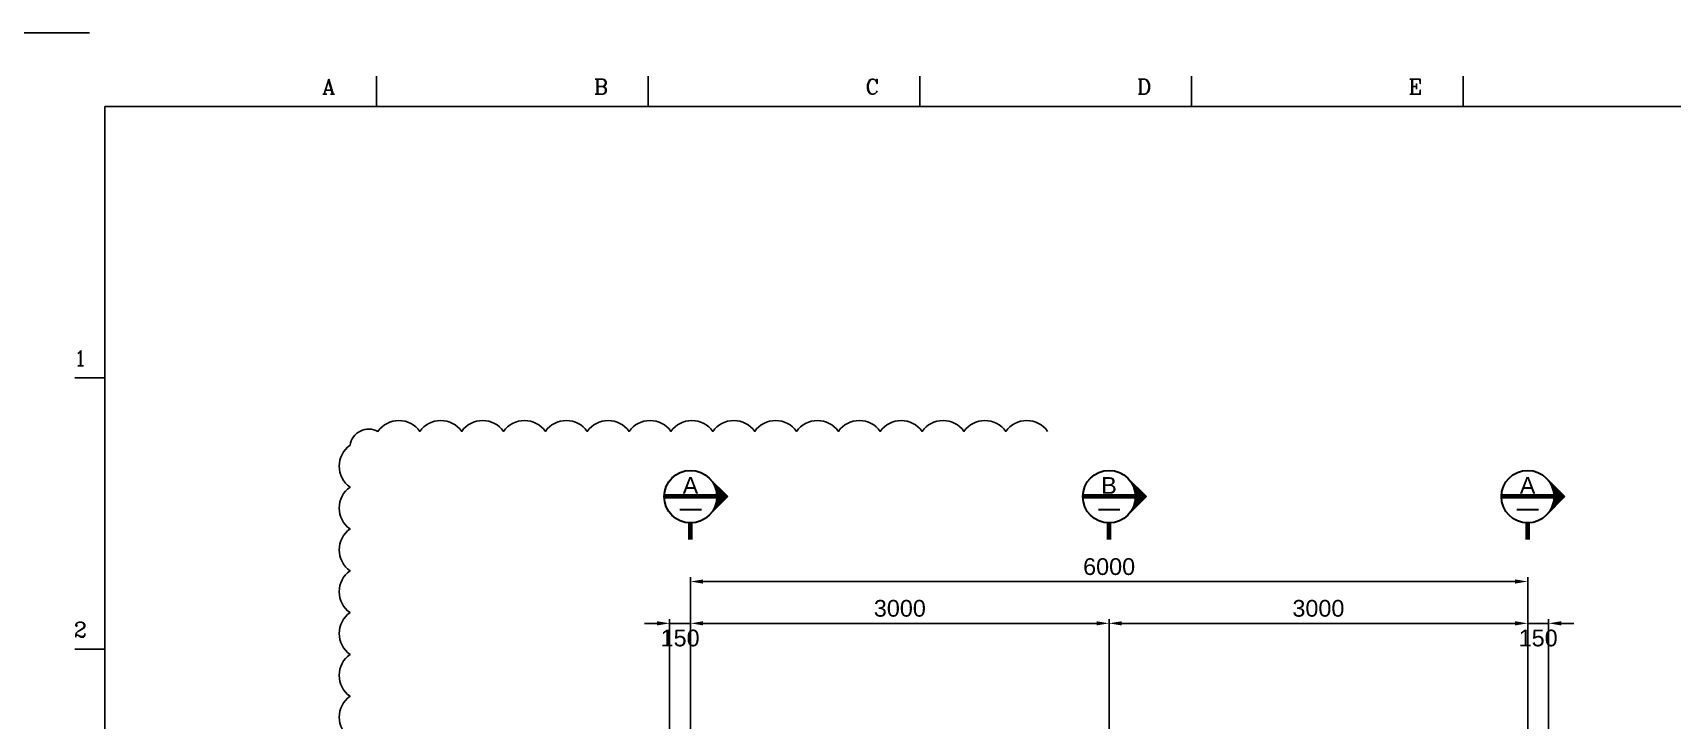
# Model space of a CAD drawing. Header units: millimetres. Extents: x 376548 to 485787, y -156716 to -17718.
# Drawn here: x 422740 to 434490, y -47879 to -42948 of the extents above; entities that cross this region are included whole.
import ezdxf
from ezdxf.enums import TextEntityAlignment as Align

# ---------------------------------------------------------------- set-up
doc = ezdxf.new("R2010")
doc.units = ezdxf.units.MM
doc.header["$LTSCALE"] = 2
doc.layers.get('Defpoints').update_dxf_attribs({"color": 250})
for name, color, linetype in [('C_BLOCK', 7, 'Continuous'), ('C_DIM', 7, 'Continuous'), ('C_REV', 4, 'Continuous'), ('TAN-TIT', 30, 'Continuous')]:
    doc.layers.add(name, color=color, linetype=linetype)
doc.styles.add('Arial', font='arial.ttf')
doc.styles.add('COM', font='COMPLEX', dxfattribs={"height": 5})
doc.dimstyles.new('일반도면_0030', dxfattribs={"dimtxt": 120, "dimasz": 90, "dimexe": 30, "dimexo": 150, "dimgap": 45, "dimtad": 1, "dimdec": 0, "dimzin": 0, "dimdsep": 46, "dimtxsty": 'Arial', "dimcen": -150, "dimclrd": 7, "dimclre": 7, "dimclrt": 2, "dimadec": 8, "dimazin": 0, "dimtfac": 1, "dimtdec": 0, "dimtix": 1, "dimtmove": 2, "dimatfit": 3, "dimfxl": 1, "dimtolj": 1, "dimtzin": 0, "dimarcsym": 0})

# ---------------------------------------------------------------- blocks, each defined once
blk = doc.blocks.new('BORDER')
at = {"layer": 'TAN-TIT', "linetype": 'Continuous'}
blk.add_line((424.1, 16820), (0, 16820), dxfattribs=at)
at = {"layer": 'TAN-TIT'}
for p, q in [((1795.5, 16468), (1795.5, 16612.2)), ((3093.4, 16468), (3093.4, 16612.2)), ((4391.2, 16468), (4391.2, 16612.2)), ((5689.1, 16468), (5689.1, 16612.2)), ((6987, 16468), (6987, 16612.2)), ((497.7, 16468), (497.7, 352)), ((23282.3, 16468), (497.7, 16468)), ((497.7, 15170.1), (353.4, 15170.1)), ((497.7, 13872.3), (353.4, 13872.3))]:
    blk.add_line(p, q, dxfattribs=at)
at = {"layer": 'TAN-TIT', "style": 'COM'}
for s, p in [('A', (1535.9, 16525.7)), ('B', (2833.8, 16525.7)), ('C', (4131.7, 16525.7)), ('D', (5429.5, 16525.7)), ('E', (6727.4, 16525.7))]:
    blk.add_text(s, height=72.1, dxfattribs=at).set_placement(p)
for s, p in [('1', (411.1, 15227.8)), ('2', (411.1, 13930))]:
    blk.add_text(s, height=72.1, dxfattribs=at).set_placement(p, align=Align.RIGHT)
blk = doc.blocks.new('*D333')
at = {"layer": 'C_DIM', "color": 7, "lineweight": -2, "transparency": 16777216}
for p, q in [((427454, -48693), (427454, -47154)), ((427544, -47184), (430364, -47184)), ((430454, -48693), (430454, -47154))]:
    blk.add_line(p, q, dxfattribs=at)
at = {"layer": 'C_DIM', "color": 7, "transparency": 16777216}
for points in [[(427544, -47169), (427544, -47199), (427454, -47184)], [(430364, -47169), (430364, -47199), (430454, -47184)]]:
    blk.add_solid(points, dxfattribs=at)
at = {"layer": 'Defpoints', "color": 0, "transparency": 16777216}
for p in [(430454, -47184), (427454, -48843), (430454, -48843)]:
    blk.add_point(p, dxfattribs=at)
at = {"layer": 'C_DIM', "color": 2, "transparency": 16777216, "insert": (428954, -47077), "char_height": 120, "attachment_point": 5, "style": 'Arial'}
blk.add_mtext('\\A1;3000', dxfattribs=at)
blk = doc.blocks.new('*D334')
at = {"layer": 'C_DIM', "color": 7, "lineweight": -2, "transparency": 16777216}
for p, q in [((427214, -47184), (427124, -47184)), ((427304, -48693), (427304, -47154)), ((427304, -47184), (427454, -47184)), ((427454, -48693), (427454, -47154)), ((427544, -47184), (427634, -47184))]:
    blk.add_line(p, q, dxfattribs=at)
at = {"layer": 'C_DIM', "color": 7, "transparency": 16777216}
for points in [[(427214, -47169), (427214, -47199), (427304, -47184)], [(427544, -47169), (427544, -47199), (427454, -47184)]]:
    blk.add_solid(points, dxfattribs=at)
at = {"layer": 'Defpoints', "color": 0, "transparency": 16777216}
for p in [(427454, -47184), (427304, -48843), (427454, -48843)]:
    blk.add_point(p, dxfattribs=at)
at = {"layer": 'C_DIM', "color": 2, "transparency": 16777216, "char_height": 120, "attachment_point": 5, "style": 'Arial'}
for s, insert in [('\\A1;', (427379, -47079)), ('\\A1;150', (427379, -47290))]:
    blk.add_mtext(s, dxfattribs=dict(at, insert=insert))
blk = doc.blocks.new('*D335')
at = {"layer": 'C_DIM', "color": 7, "lineweight": -2, "transparency": 16777216}
for p, q in [((433364, -47184), (433274, -47184)), ((433454, -48693), (433454, -47154)), ((433454, -47184), (433604, -47184)), ((433604, -48693), (433604, -47154)), ((433694, -47184), (433784, -47184))]:
    blk.add_line(p, q, dxfattribs=at)
at = {"layer": 'C_DIM', "color": 7, "transparency": 16777216}
for points in [[(433364, -47169), (433364, -47199), (433454, -47184)], [(433694, -47169), (433694, -47199), (433604, -47184)]]:
    blk.add_solid(points, dxfattribs=at)
at = {"layer": 'Defpoints', "color": 0, "transparency": 16777216}
for p in [(433604, -47184), (433454, -48843), (433604, -48843)]:
    blk.add_point(p, dxfattribs=at)
at = {"layer": 'C_DIM', "color": 2, "transparency": 16777216, "char_height": 120, "attachment_point": 5, "style": 'Arial'}
for s, insert in [('\\A1;', (433529, -47079)), ('\\A1;150', (433529, -47290))]:
    blk.add_mtext(s, dxfattribs=dict(at, insert=insert))
blk = doc.blocks.new('*D336')
at = {"layer": 'C_DIM', "color": 7, "lineweight": -2, "transparency": 16777216}
for p, q in [((430454, -48693), (430454, -47154)), ((430544, -47184), (433364, -47184)), ((433454, -48693), (433454, -47154))]:
    blk.add_line(p, q, dxfattribs=at)
at = {"layer": 'C_DIM', "color": 7, "transparency": 16777216}
for points in [[(430544, -47169), (430544, -47199), (430454, -47184)], [(433364, -47169), (433364, -47199), (433454, -47184)]]:
    blk.add_solid(points, dxfattribs=at)
at = {"layer": 'Defpoints', "color": 0, "transparency": 16777216}
for p in [(433454, -47184), (430454, -48843), (433454, -48843)]:
    blk.add_point(p, dxfattribs=at)
at = {"layer": 'C_DIM', "color": 2, "transparency": 16777216, "insert": (431954, -47077), "char_height": 120, "attachment_point": 5, "style": 'Arial'}
blk.add_mtext('\\A1;3000', dxfattribs=at)
blk = doc.blocks.new('*D883')
at = {"layer": 'C_DIM', "color": 7, "lineweight": -2, "transparency": 16777216}
for p, q in [((427454, -48693), (427454, -46854)), ((433454, -48693), (433454, -46854)), ((427544, -46884), (433364, -46884))]:
    blk.add_line(p, q, dxfattribs=at)
at = {"layer": 'C_DIM', "color": 7, "transparency": 16777216}
for points in [[(427544, -46869), (427544, -46899), (427454, -46884)], [(433364, -46869), (433364, -46899), (433454, -46884)]]:
    blk.add_solid(points, dxfattribs=at)
at = {"layer": 'Defpoints', "color": 0, "transparency": 16777216}
for p in [(433454, -46884), (427454, -48843), (433454, -48843)]:
    blk.add_point(p, dxfattribs=at)
at = {"layer": 'C_DIM', "color": 2, "transparency": 16777216, "insert": (430454, -46778), "char_height": 120, "attachment_point": 5, "style": 'Arial'}
blk.add_mtext('\\A1;6000', dxfattribs=at)

msp = doc.modelspace()

# ---------------------------------------------------------------- linework, layer by layer
at = {"layer": 'C_BLOCK', "color": 1, "linetype": 'Continuous', "lineweight": 0}
for p, q in [((427720.8, -46275.4), (427581, -46136)), ((430720.8, -46275.4), (430581, -46136)), ((433720.8, -46275.4), (433581, -46136)), ((427720.8, -46275.4), (427586.1, -46410.1)), ((427602.4, -46391.9), (427719.8, -46274.5)), ((427614.2, -46375.1), (427717.3, -46272)), ((427629.4, -46344.9), (427709.8, -46264.5)), ((427637.5, -46231.7), (427657.3, -46211.9)), ((427638.5, -46235.8), (427659.8, -46214.5)), ((427639.3, -46240), (427662.3, -46217)), ((427640.1, -46244.2), (427664.8, -46219.5)), ((427640.7, -46248.5), (427667.3, -46222)), ((427641.3, -46253), (427669.8, -46224.5)), ((427641.8, -46257.4), (427672.3, -46227)), ((427642.2, -46262.1), (427674.8, -46229.5)), ((427642.4, -46266.8), (427677.3, -46232)), ((427642.6, -46271.6), (427679.8, -46234.5)), ((427642.6, -46276.6), (427682.3, -46237)), ((430720.8, -46275.4), (430586.1, -46410.1)), ((430602.4, -46391.9), (430719.8, -46274.5)), ((430614.2, -46375.1), (430717.3, -46272)), ((430629.4, -46344.9), (430709.8, -46264.5)), ((430637.5, -46231.7), (430657.3, -46211.9)), ((430638.5, -46235.8), (430659.8, -46214.5)), ((430639.3, -46240), (430662.3, -46217)), ((430640.1, -46244.2), (430664.8, -46219.5)), ((430640.7, -46248.5), (430667.3, -46222)), ((430641.3, -46253), (430669.8, -46224.5)), ((430641.8, -46257.4), (430672.3, -46227)), ((430642.2, -46262.1), (430674.8, -46229.5)), ((430642.4, -46266.8), (430677.3, -46232)), ((430642.6, -46271.6), (430679.8, -46234.5)), ((430642.6, -46276.6), (430682.3, -46237)), ((433720.8, -46275.4), (433586.1, -46410.1)), ((433602.4, -46391.9), (433719.8, -46274.5)), ((433614.2, -46375.1), (433717.3, -46272)), ((433629.4, -46344.9), (433709.8, -46264.5)), ((433637.5, -46231.7), (433657.3, -46211.9)), ((433638.5, -46235.8), (433659.8, -46214.5)), ((433639.3, -46240), (433662.3, -46217)), ((433640.1, -46244.2), (433664.8, -46219.5)), ((433640.7, -46248.5), (433667.3, -46222)), ((433641.3, -46253), (433669.8, -46224.5)), ((433641.8, -46257.4), (433672.3, -46227)), ((433642.2, -46262.1), (433674.8, -46229.5)), ((433642.4, -46266.8), (433677.3, -46232)), ((433642.6, -46271.6), (433679.8, -46234.5)), ((433642.6, -46276.6), (433682.3, -46237))]:
    msp.add_line(p, q, dxfattribs=at)
at = {"layer": 'C_BLOCK', "color": 1, "linetype": 'Continuous', "lineweight": 13}
for p, q in [((427603.6, -46160.6), (427604.8, -46159.5)), ((427605.8, -46163.4), (427607.3, -46162)), ((427607.9, -46166.4), (427609.8, -46164.5)), ((427610, -46169.3), (427612.3, -46167)), ((427611.9, -46172.3), (427614.8, -46169.4)), ((427613.9, -46175.3), (427617.3, -46171.9)), ((427615.8, -46178.5), (427619.8, -46174.4)), ((427617.7, -46181.6), (427622.3, -46177)), ((430603.6, -46160.6), (430604.8, -46159.5)), ((430605.8, -46163.4), (430607.3, -46162)), ((430607.9, -46166.4), (430609.8, -46164.5)), ((430610, -46169.3), (430612.3, -46167)), ((430611.9, -46172.3), (430614.8, -46169.4)), ((430613.9, -46175.3), (430617.3, -46171.9)), ((430615.8, -46178.5), (430619.8, -46174.4)), ((430617.7, -46181.6), (430622.3, -46177)), ((433603.6, -46160.6), (433604.8, -46159.5)), ((433605.8, -46163.4), (433607.3, -46162)), ((433607.9, -46166.4), (433609.8, -46164.5)), ((433610, -46169.3), (433612.3, -46167)), ((433611.9, -46172.3), (433614.8, -46169.4)), ((433613.9, -46175.3), (433617.3, -46171.9)), ((433615.8, -46178.5), (433619.8, -46174.4)), ((433617.7, -46181.6), (433622.3, -46177)), ((427619.4, -46184.8), (427624.8, -46179.5)), ((427620.9, -46363.3), (427714.8, -46269.5)), ((427621.2, -46188), (427627.3, -46182)), ((427622.9, -46191.4), (427629.8, -46184.5)), ((427624.5, -46194.7), (427632.3, -46187)), ((427625.7, -46353.6), (427712.3, -46267)), ((427626.1, -46198.2), (427634.8, -46189.5)), ((427627.6, -46201.6), (427637.3, -46192)), ((427629.1, -46205.2), (427639.8, -46194.5)), ((427630.5, -46208.8), (427642.3, -46197)), ((427631.8, -46212.4), (427644.8, -46199.5)), ((427632.4, -46336.9), (427707.3, -46262)), ((427633.1, -46216.2), (427647.3, -46202)), ((427634.3, -46220), (427649.8, -46204.5)), ((427634.8, -46329.5), (427704.8, -46259.5)), ((427635.4, -46223.8), (427652.3, -46207)), ((427636.5, -46227.7), (427654.8, -46209.4)), ((427636.7, -46322.6), (427702.3, -46257)), ((427638.3, -46316), (427699.8, -46254.5)), ((427639.5, -46309.8), (427697.3, -46251.9)), ((427640.5, -46303.8), (427694.8, -46249.5)), ((427641.3, -46298), (427692.3, -46247)), ((427641.9, -46292.4), (427689.8, -46244.5)), ((427642.3, -46287), (427687.3, -46242)), ((427642.5, -46281.7), (427684.8, -46239.5)), ((430619.4, -46184.8), (430624.8, -46179.5)), ((430620.9, -46363.3), (430714.8, -46269.5)), ((430621.2, -46188), (430627.3, -46182)), ((430622.9, -46191.4), (430629.8, -46184.5)), ((430624.5, -46194.7), (430632.3, -46187)), ((430625.7, -46353.6), (430712.3, -46267)), ((430626.1, -46198.2), (430634.8, -46189.5)), ((430627.6, -46201.6), (430637.3, -46192)), ((430629.1, -46205.2), (430639.8, -46194.5)), ((430630.5, -46208.8), (430642.3, -46197)), ((430631.8, -46212.4), (430644.8, -46199.5)), ((430632.4, -46336.9), (430707.3, -46262)), ((430633.1, -46216.2), (430647.3, -46202)), ((430634.3, -46220), (430649.8, -46204.5)), ((430634.8, -46329.5), (430704.8, -46259.5)), ((430635.4, -46223.8), (430652.3, -46207)), ((430636.5, -46227.7), (430654.8, -46209.4)), ((430636.7, -46322.6), (430702.3, -46257)), ((430638.3, -46316), (430699.8, -46254.5)), ((430639.5, -46309.8), (430697.3, -46251.9)), ((430640.5, -46303.8), (430694.8, -46249.5)), ((430641.3, -46298), (430692.3, -46247)), ((430641.9, -46292.4), (430689.8, -46244.5)), ((430642.3, -46287), (430687.3, -46242)), ((430642.5, -46281.7), (430684.8, -46239.5)), ((433619.4, -46184.8), (433624.8, -46179.5)), ((433620.9, -46363.3), (433714.8, -46269.5)), ((433621.2, -46188), (433627.3, -46182)), ((433622.9, -46191.4), (433629.8, -46184.5)), ((433624.5, -46194.7), (433632.3, -46187)), ((433625.7, -46353.6), (433712.3, -46267)), ((433626.1, -46198.2), (433634.8, -46189.5)), ((433627.6, -46201.6), (433637.3, -46192)), ((433629.1, -46205.2), (433639.8, -46194.5)), ((433630.5, -46208.8), (433642.3, -46197)), ((433631.8, -46212.4), (433644.8, -46199.5)), ((433632.4, -46336.9), (433707.3, -46262)), ((433633.1, -46216.2), (433647.3, -46202)), ((433634.3, -46220), (433649.8, -46204.5)), ((433634.8, -46329.5), (433704.8, -46259.5)), ((433635.4, -46223.8), (433652.3, -46207)), ((433636.5, -46227.7), (433654.8, -46209.4)), ((433636.7, -46322.6), (433702.3, -46257)), ((433638.3, -46316), (433699.8, -46254.5)), ((433639.5, -46309.8), (433697.3, -46251.9)), ((433640.5, -46303.8), (433694.8, -46249.5)), ((433641.3, -46298), (433692.3, -46247)), ((433641.9, -46292.4), (433689.8, -46244.5)), ((433642.3, -46287), (433687.3, -46242)), ((433642.5, -46281.7), (433684.8, -46239.5))]:
    msp.add_line(p, q, dxfattribs=at)
at = {"layer": 'C_BLOCK', "color": 3, "linetype": 'Continuous', "lineweight": 53}
for p, q in [((427642.7, -46275.4), (427265.5, -46275.4)), ((430642.7, -46275.4), (430265.5, -46275.4)), ((433642.7, -46275.4), (433265.5, -46275.4))]:
    msp.add_line(p, q, dxfattribs=at)
at = {"layer": 'C_BLOCK', "color": 1, "linetype": 'Continuous', "lineweight": 70}
for p, q in [((427642.7, -46275.4), (427265.5, -46275.4)), ((430642.7, -46275.4), (430265.5, -46275.4)), ((433642.7, -46275.4), (433265.5, -46275.4))]:
    msp.add_line(p, q, dxfattribs=at)
at = {"layer": 'C_BLOCK', "color": 2, "linetype": 'Continuous', "lineweight": 30}
for p, q in [((427531.3, -46369.7), (427377, -46369.7)), ((430531.3, -46369.7), (430377, -46369.7)), ((433531.3, -46369.7), (433377, -46369.7))]:
    msp.add_line(p, q, dxfattribs=at)
at = {"layer": 'C_BLOCK', "color": 3, "linetype": 'Continuous', "lineweight": 70}
for p, q in [((427454.1, -46583.8), (427454.1, -46464)), ((430454.1, -46583.8), (430454.1, -46464)), ((433454.1, -46583.8), (433454.1, -46464))]:
    msp.add_line(p, q, dxfattribs=at)
at = {"layer": 'C_BLOCK', "color": 2, "linetype": 'Continuous', "lineweight": 30}
for centre in [(427454.1, -46275.4), (430454.1, -46275.4), (433454.1, -46275.4)]:
    msp.add_circle(centre, 188.6, dxfattribs=at)
at = {"layer": 'C_REV'}
msp.add_lwpolyline([(430013.5, -45807.1, 0.5205671), (429713.5, -45807.1, 0.5205671), (429413.5, -45807.1, 0.5205671), (429113.5, -45807.1, 0.5205671), (428813.5, -45807.1, 0.5205671), (428513.5, -45807.1, 0.5205671), (428213.5, -45807.1, 0.5205671), (427913.5, -45807.1, 0.5205671), (427613.5, -45807.1, 0.5205671), (427313.5, -45807.1, 0.5205671), (427013.5, -45807.1, 0.5205671), (426713.5, -45807.1, 0.5205671), (426413.5, -45807.1, 0.5205671), (426113.5, -45807.1, 0.5205671), (425813.5, -45807.1, 0.5205671), (425513.5, -45807.1, 0.5205671), (425213.5, -45807.1, 0.5205671), (425013.5, -45907.1, 0.5205671), (425013.5, -46207.1, 0.5205671), (425013.5, -46507.1, 0.5205671), (425013.5, -46807.1, 0.5205671), (425013.5, -47107.1, 0.5205671), (425013.5, -47407.1, 0.5205671), (425013.5, -47707.1, 0.5205671), (425013.5, -48007.1, 0.5205671)], format="xyb", dxfattribs=at)

# ---------------------------------------------------------------- block references
at = {"xscale": 1.5, "yscale": 1.5, "zscale": 1.5}
msp.add_blockref('BORDER', (422510, -68178.2), dxfattribs=at)

# ---------------------------------------------------------------- texts
at = {"layer": 'C_BLOCK', "color": 2, "linetype": 'Continuous', "lineweight": 30, "style": 'Arial'}
for s, p in [('A', (427453.3, -46195)), ('B', (430453.3, -46195)), ('A', (433453.3, -46195))]:
    msp.add_text(s, height=120, dxfattribs=at).set_placement(p, align=Align.MIDDLE_CENTER)

# ---------------------------------------------------------------- dimensions: what is measured, and where the dimension line sits
at = {"layer": 'C_DIM'}
for base, p1, p2, picture, middle in [((433454.1, -46883.8), (427454.1, -48843.2), (433454.1, -48843.2), '*D883', (430454.1, -46777.5)), ((430454.1, -47183.8), (427454.1, -48843.2), (430454.1, -48843.2), '*D333', (428954.1, -47077.5)), ((433454.1, -47183.8), (430454.1, -48843.2), (433454.1, -48843.2), '*D336', (431954.1, -47077.5))]:
    dim = msp.add_linear_dim(base=base, p1=p1, p2=p2, dimstyle='일반도면_0030', dxfattribs=at)
    dim.commit()
    dim.dimension.update_dxf_attribs({"geometry": picture, "text_midpoint": middle})
for p1, p2, picture, middle in [((427304.1, -48843.2), (427454.1, -48843.2), '*D334', (427379.1, -47183.8)), ((433454.1, -48843.2), (433604.1, -48843.2), '*D335', (433529.1, -47183.8))]:
    dim = msp.add_aligned_dim(p1=p1, p2=p2, distance=1659.4, text='\\X<>', dimstyle='일반도면_0030', dxfattribs=at)
    dim.commit()
    dim.dimension.update_dxf_attribs({"geometry": picture, "text_midpoint": middle})

doc.saveas('drawing.dxf')
